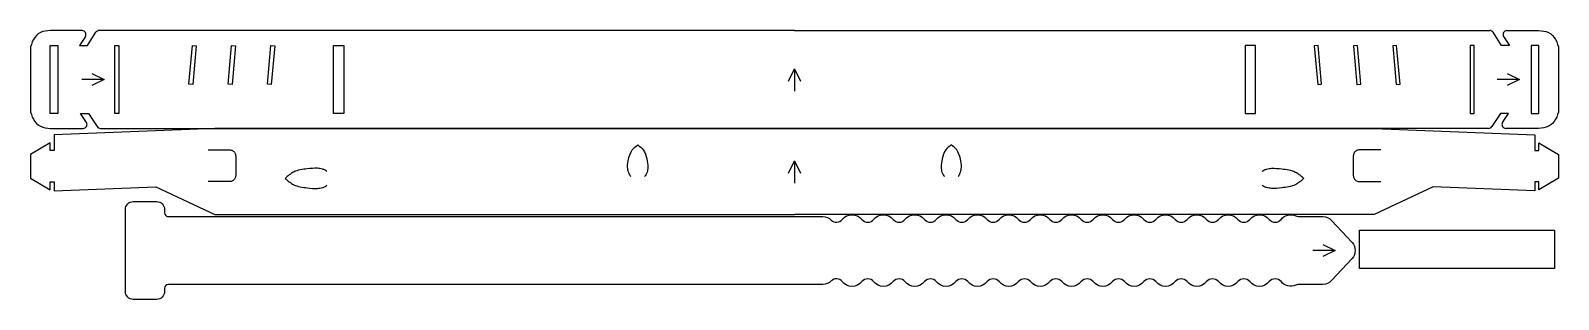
# Model space of a CAD drawing. Extents: x 0 to 580, y 51 to 153.
import ezdxf

# ---------------------------------------------------------------- set-up
doc = ezdxf.new("R2010")
doc.units = 0
doc.layers.add('Calque_1', color=7, linetype='CONTINUOUS')

msp = doc.modelspace()

# ---------------------------------------------------------------- linework, layer by layer
at = {"layer": 'Calque_1', "color": 7}
for points in [[(19.744173, 153.274364), (8.696923, 153.274364)], [(20.988092, 150.974602), (18.776312, 147.59246)], [(21.748908, 147.59246), (25.024649, 152.601554)], [(290.025549, 153.274364), (26.268571, 153.274364)], [(290.025549, 153.274364), (553.782527, 153.274364)], [(558.30219, 147.59246), (555.026449, 152.601554)], [(559.063006, 150.974602), (561.274786, 147.59246)], [(560.306925, 153.274364), (571.354175, 153.274364)], [(0.197599, 147.081354), (0.197599, 122.309941)], [(7.629081, 121.798835), (7.629081, 147.59246), (10.601678, 147.59246)], [(10.601678, 147.59246), (10.601678, 121.798835)], [(18.776312, 147.59246), (21.748908, 147.59246)], [(33.639285, 147.59246), (33.639285, 121.798835), (32.152987, 121.798835)], [(32.152987, 147.59246), (33.639285, 147.59246)], [(32.152987, 121.798835), (32.152987, 147.59246)], [(60.304171, 132.957013), (61.584603, 147.59246), (63.065246, 147.462924)], [(63.065246, 147.462924), (61.784814, 132.827477)], [(75.176421, 132.957052), (76.456857, 147.59246), (77.937497, 147.462924)], [(77.937497, 147.462924), (76.657065, 132.827516)], [(90.048274, 132.957052), (91.328707, 147.59246), (92.809346, 147.462924)], [(92.809346, 147.462924), (91.528914, 132.827516)], [(115.103802, 121.798835), (115.103806, 147.59246), (119.016918, 147.59246)], [(119.016918, 147.59246), (119.016918, 121.798835)], [(461.03418, 147.59246), (461.03418, 121.798835)], [(464.947292, 147.59246), (461.03418, 147.59246)], [(464.947296, 121.798835), (464.947292, 147.59246)], [(488.722391, 147.59246), (487.241752, 147.462924), (488.522184, 132.827516)], [(490.002823, 132.957052), (488.722391, 147.59246)], [(503.594241, 147.59246), (502.113601, 147.462924)], [(502.113601, 147.462924), (503.394033, 132.827516)], [(504.874677, 132.957052), (503.594241, 147.59246)], [(518.466495, 147.59246), (516.985852, 147.462924)], [(516.985852, 147.462924), (518.266284, 132.827477)], [(519.746927, 132.957013), (518.466495, 147.59246)], [(547.898111, 147.59246), (546.411813, 147.59246), (546.411813, 121.798835)], [(547.898111, 121.798835), (547.898111, 147.59246)], [(561.274786, 147.59246), (558.30219, 147.59246)], [(572.422016, 147.59246), (569.44942, 147.59246)], [(569.44942, 147.59246), (569.44942, 121.798835)], [(572.422016, 121.798835), (572.422016, 147.59246)], [(579.853499, 147.081354), (579.853499, 122.309941)], [(28.099486, 134.695756), (19.621482, 134.695756)], [(23.422316, 137.014299), (28.099486, 134.695742), (23.422316, 132.377185)], [(287.706962, 134.036863), (290.02552, 138.714033), (292.344077, 134.036863)], [(290.025506, 138.714033), (290.025506, 130.236029)], [(565.071097, 134.695756), (556.593094, 134.695756)], [(560.393927, 137.014299), (565.071097, 134.695742), (560.393927, 132.377185)], [(61.784814, 132.827477), (60.304171, 132.957013)], [(76.657065, 132.827516), (75.176421, 132.957052)], [(91.528914, 132.827516), (90.048274, 132.957052)], [(488.522184, 132.827516), (490.002823, 132.957052)], [(503.394033, 132.827516), (504.874677, 132.957052)], [(518.266284, 132.827477), (519.746927, 132.957013)], [(10.601678, 121.798835), (7.629081, 121.798835)], [(21.401972, 118.413979), (19.199051, 121.798835), (22.171643, 121.798835), (25.429829, 116.792494)], [(119.016918, 121.798835), (115.103802, 121.798835)], [(461.03418, 121.798835), (464.947296, 121.798835)], [(546.411813, 121.798835), (547.898111, 121.798835)], [(557.879455, 121.798835), (554.621269, 116.792494)], [(560.852047, 121.798835), (557.879455, 121.798835)], [(558.649126, 118.413979), (560.852047, 121.798835)], [(569.44942, 121.798835), (572.422016, 121.798835)], [(70.053564, 116.116887), (9.11538, 113.628443), (9.11538, 107.683259), (7.629081, 107.683259), (7.629081, 110.655831), (0.197599, 106.196972), (0.197595, 97.279176), (7.629081, 92.820277), (7.629081, 95.792889), (9.11538, 95.792889), (9.11538, 92.374411), (47.759108, 93.952442), (70.053564, 83.418351), (290.025549, 83.418351)], [(8.696919, 116.11693), (20.156259, 116.11693)], [(26.675545, 116.11693), (290.025549, 116.11693)], [(290.025549, 116.116887), (70.053564, 116.116887)], [(553.375553, 116.11693), (290.025549, 116.11693)], [(290.025549, 116.116887), (509.997534, 116.116887)], [(509.997534, 116.116887), (570.935718, 113.628443)], [(571.354179, 116.11693), (559.894838, 116.11693)], [(570.935718, 113.628443), (570.935718, 107.683259), (572.422016, 107.683259), (572.422016, 110.655831)], [(572.422016, 110.655831), (579.853499, 106.196972)], [(67.573926, 107.998881), (75.670555, 107.998881)], [(78.054988, 105.646148), (78.054988, 98.265209)], [(501.99611, 105.646148), (501.99611, 98.265209)], [(512.477172, 107.998881), (504.380543, 107.998881)], [(579.853499, 106.196972), (579.853503, 97.279176)], [(287.706962, 99.108835), (290.02552, 103.786005), (292.344077, 99.108835)], [(290.025506, 103.786005), (290.025506, 95.308001)], [(75.670555, 95.912437), (67.573926, 95.912437)], [(504.380543, 95.912437), (512.477172, 95.912437)], [(570.935718, 92.374411), (532.29199, 93.952442), (509.997534, 83.418351)], [(572.422016, 95.792889), (570.935718, 95.792889)], [(570.935718, 95.792889), (570.935718, 92.374411)], [(579.853503, 97.279176), (572.422016, 92.820277)], [(572.422016, 92.820277), (572.422016, 95.792889)], [(39.141979, 88.3537), (48.059762, 88.3537)], [(36.169385, 54.168878), (36.169385, 85.381088)], [(51.032357, 85.381088), (51.032357, 84.117735)], [(52.518654, 82.631449), (300.791476, 82.631449)], [(509.997534, 83.418351), (290.025549, 83.418351)], [(481.969523, 82.631449), (490.512946, 82.631449)], [(493.786433, 81.200099), (501.552992, 72.802493)], [(495.103866, 69.775699), (486.625863, 69.775699)], [(490.426696, 72.094243), (495.103866, 69.775685), (490.426696, 67.457128)], [(501.552992, 66.747474), (493.786433, 58.349867)], [(51.032357, 55.432232), (51.032357, 54.168878)], [(300.791476, 56.918518), (52.518654, 56.918518)], [(490.512946, 56.918518), (481.969523, 56.918518)], [(48.059762, 51.196266), (39.141979, 51.196266)]]:
    msp.add_lwpolyline(points, dxfattribs=at)
for points in [[(504.376969, 77.503103), (578.322196, 77.503103), (578.322196, 63.009842), (504.376969, 63.009842)], [(490.512946, 56.918518)]]:
    msp.add_lwpolyline(points, close=True, dxfattribs=at)
for points in [[(4.831745, 152.853391), (3.640863, 152.444923), (2.5363, 151.640098), (1.782591, 150.631649)], [(8.696923, 153.274364), (7.377972, 153.274364), (6.059021, 153.274364), (4.831745, 152.853391)], [(21.051479, 152.495181), (20.791823, 152.975234), (20.28995, 153.274361), (19.744173, 153.274364)], [(20.988092, 150.974602), (21.286801, 151.43138), (21.311135, 152.015127), (21.051479, 152.495181)], [(26.268571, 153.274364), (25.766963, 153.274368), (25.299191, 153.021361), (25.024649, 152.601554)], [(555.026449, 152.601554), (554.751907, 153.021361), (554.284135, 153.274368), (553.782527, 153.274364)], [(558.999619, 152.495181), (558.739963, 152.015127), (558.764297, 151.43138), (559.063006, 150.974602)], [(560.306925, 153.274364), (559.761148, 153.274361), (559.259275, 152.975234), (558.999619, 152.495181)], [(571.354175, 153.274364), (572.673126, 153.274364), (573.992077, 153.274364), (575.219353, 152.853391)], [(575.219353, 152.853391), (576.410235, 152.444923), (577.514798, 151.640098), (578.268507, 150.631649)], [(1.782591, 150.631649), (1.005844, 149.59237), (0.601721, 148.336881), (0.197599, 147.081354)], [(578.268507, 150.631649), (579.045254, 149.59237), (579.449377, 148.336881), (579.853499, 147.081354)], [(0.197599, 122.309941), (0.601721, 121.054453), (1.005844, 119.798925), (1.782591, 118.759645)], [(579.853499, 122.309941), (579.449377, 121.054453), (579.045254, 119.798925), (578.268507, 118.759645)], [(1.782591, 118.759645), (2.5363, 117.751197), (3.640863, 116.946372), (4.831745, 116.537904)], [(4.831745, 116.537904), (6.059017, 116.11693), (7.377968, 116.11693), (8.696919, 116.11693)], [(20.156259, 116.11693), (20.70146, 116.116925), (21.202903, 116.415419), (21.462811, 116.89468)], [(21.462811, 116.89468), (21.722719, 117.373941), (21.69937, 117.957035), (21.401972, 118.413979)], [(25.429829, 116.792494), (25.704078, 116.371105), (26.172771, 116.116928), (26.675545, 116.11693)], [(553.375553, 116.11693), (553.878326, 116.116928), (554.34702, 116.371105), (554.621269, 116.792494)], [(558.649126, 118.413979), (558.351728, 117.957035), (558.328379, 117.373941), (558.588287, 116.89468)], [(558.588287, 116.89468), (558.848195, 116.415419), (559.349638, 116.116925), (559.894838, 116.11693)], [(575.219353, 116.537904), (573.992081, 116.11693), (572.67313, 116.11693), (571.354179, 116.11693)], [(578.268507, 118.759645), (577.514798, 117.751197), (576.410235, 116.946372), (575.219353, 116.537904)], [(75.670555, 107.998881), (76.08668, 107.937023), (76.502808, 107.875164), (76.869993, 107.684399)], [(76.869993, 107.684399), (77.225475, 107.499729), (77.535084, 107.194253), (77.724501, 106.841272)], [(77.724501, 106.841272), (77.920154, 106.476651), (77.987573, 106.06138), (78.054988, 105.646148)], [(226.71301, 101.379784), (226.67109, 102.432002), (226.861116, 103.471911), (227.104522, 104.522202)], [(227.104522, 104.522202), (227.391, 105.758303), (227.751421, 107.008757), (228.481815, 107.985353)], [(228.481815, 107.985353), (229.031916, 108.720887), (229.791878, 109.301048), (230.551841, 109.881209)], [(230.551841, 109.881209), (231.311803, 109.301048), (232.07177, 108.720887), (232.621867, 107.985353)], [(232.621867, 107.985353), (233.352261, 107.008757), (233.712682, 105.758303), (233.99916, 104.522202)], [(233.99916, 104.522202), (234.242566, 103.471911), (234.432592, 102.432002), (234.390671, 101.379784)], [(346.051938, 104.522202), (345.808532, 103.471911), (345.618506, 102.432002), (345.660427, 101.379784)], [(347.429231, 107.985353), (346.698837, 107.008757), (346.338416, 105.758303), (346.051938, 104.522202)], [(349.499257, 109.881209), (348.739295, 109.301048), (347.979328, 108.720887), (347.429231, 107.985353)], [(351.569283, 107.985353), (351.019182, 108.720887), (350.259219, 109.301048), (349.499257, 109.881209)], [(352.946576, 104.522202), (352.660098, 105.758303), (352.299677, 107.008757), (351.569283, 107.985353)], [(353.338088, 101.379784), (353.380008, 102.432002), (353.189982, 103.471911), (352.946576, 104.522202)], [(502.326597, 106.841272), (502.130944, 106.476651), (502.063525, 106.06138), (501.99611, 105.646148)], [(503.181105, 107.684399), (502.825623, 107.499729), (502.516014, 107.194253), (502.326597, 106.841272)], [(504.380543, 107.998881), (503.964418, 107.937023), (503.548289, 107.875164), (503.181105, 107.684399)], [(100.033759, 99.576893), (98.849213, 98.987923), (97.823882, 98.075073), (96.798551, 97.162263)], [(105.137048, 100.762265), (103.376506, 100.560252), (101.571054, 100.341291), (100.033759, 99.576893)], [(109.08031, 100.97749), (107.765634, 101.057202), (106.4641, 100.914531), (105.137048, 100.762265)], [(110.90564, 100.668042), (110.315856, 100.853892), (109.696638, 100.940131), (109.08031, 100.97749)], [(111.955306, 100.211047), (111.623788, 100.400121), (111.270344, 100.553135), (110.90564, 100.668042)], [(112.651444, 99.763254), (112.423217, 99.918823), (112.194995, 100.074353), (111.955306, 100.211047)], [(227.034547, 99.556562), (226.841308, 100.145296), (226.737518, 100.764624), (226.71301, 101.379784)], [(227.498455, 98.509928), (227.307737, 98.840179), (227.154044, 99.192492), (227.034547, 99.556562)], [(234.069135, 99.556562), (233.949638, 99.192492), (233.795945, 98.840179), (233.605226, 98.509928)], [(234.390671, 101.379784), (234.366172, 100.764624), (234.262374, 100.145296), (234.069135, 99.556562)], [(345.660427, 101.379784), (345.684926, 100.764624), (345.788724, 100.145296), (345.981963, 99.556562)], [(345.981963, 99.556562), (346.10146, 99.192492), (346.255153, 98.840179), (346.445872, 98.509928)], [(352.552643, 98.509928), (352.743361, 98.840179), (352.897054, 99.192492), (353.016551, 99.556562)], [(353.016551, 99.556562), (353.20979, 100.145296), (353.31358, 100.764624), (353.338088, 101.379784)], [(467.399654, 99.763254), (467.627881, 99.918823), (467.856103, 100.074353), (468.095792, 100.211047)], [(468.095792, 100.211047), (468.42731, 100.400121), (468.780754, 100.553135), (469.145458, 100.668042)], [(469.145458, 100.668042), (469.735242, 100.853892), (470.35446, 100.940131), (470.970788, 100.97749)], [(470.970788, 100.97749), (472.285464, 101.057202), (473.586998, 100.914531), (474.91405, 100.762265)], [(474.91405, 100.762265), (476.674592, 100.560252), (478.480044, 100.341291), (480.017339, 99.576893)], [(480.017339, 99.576893), (481.201885, 98.987923), (482.227216, 98.075073), (483.252547, 97.162263)], [(76.869993, 96.226919), (76.502808, 96.036153), (76.08668, 95.974295), (75.670555, 95.912437)], [(77.724501, 97.070085), (77.535084, 96.717104), (77.225475, 96.411589), (76.869993, 96.226919)], [(78.054988, 98.265209), (77.987573, 97.849938), (77.920154, 97.434666), (77.724501, 97.070085)], [(96.798551, 97.162263), (97.823882, 96.249413), (98.849213, 95.336602), (100.033759, 94.747593)], [(100.033759, 94.747593), (101.571054, 93.983234), (103.376506, 93.764273), (105.137048, 93.562221)], [(105.137048, 93.562221), (106.4641, 93.409955), (107.765634, 93.267284), (109.08031, 93.346996)], [(109.08031, 93.346996), (109.696638, 93.384354), (110.315856, 93.470633), (110.90564, 93.656483)], [(110.90564, 93.656483), (111.270344, 93.77139), (111.623788, 93.924404), (111.955306, 94.113439)], [(111.955306, 94.113439), (112.194995, 94.250132), (112.423217, 94.405702), (112.651444, 94.561232)], [(227.950822, 97.816787), (227.793581, 98.043967), (227.636344, 98.271187), (227.498455, 98.509928)], [(233.605226, 98.509928), (233.467337, 98.271187), (233.310101, 98.043967), (233.15286, 97.816787)], [(346.445872, 98.509928), (346.583761, 98.271187), (346.740997, 98.043967), (346.898238, 97.816787)], [(352.100276, 97.816787), (352.257517, 98.043967), (352.414754, 98.271187), (352.552643, 98.509928)], [(468.095792, 94.113439), (467.856103, 94.250132), (467.627881, 94.405702), (467.399654, 94.561232)], [(469.145458, 93.656483), (468.780754, 93.77139), (468.42731, 93.924404), (468.095792, 94.113439)], [(470.970788, 93.346996), (470.35446, 93.384354), (469.735242, 93.470633), (469.145458, 93.656483)], [(474.91405, 93.562221), (473.586998, 93.409955), (472.285464, 93.267284), (470.970788, 93.346996)], [(480.017339, 94.747593), (478.480044, 93.983234), (476.674592, 93.764273), (474.91405, 93.562221)], [(483.252547, 97.162263), (482.227216, 96.249413), (481.201885, 95.336602), (480.017339, 94.747593)], [(501.99611, 98.265209), (502.063525, 97.849938), (502.130944, 97.434666), (502.326597, 97.070085)], [(502.326597, 97.070085), (502.516014, 96.717104), (502.825623, 96.411589), (503.181105, 96.226919)], [(503.181105, 96.226919), (503.548289, 96.036153), (503.964418, 95.974295), (504.380543, 95.912437)], [(36.169385, 85.381088), (36.16938, 86.169473), (36.482561, 86.925568), (37.040031, 87.483041)], [(37.040031, 87.483041), (37.597501, 88.040515), (38.353595, 88.3537), (39.141979, 88.3537)], [(48.059762, 88.3537), (48.848146, 88.353701), (49.60424, 88.040515), (50.16171, 87.483042)], [(50.16171, 87.483042), (50.719181, 86.925568), (51.032362, 86.169473), (51.032357, 85.381088)], [(51.032357, 84.117735), (51.032363, 83.29688), (51.697799, 82.631449), (52.518654, 82.631449)], [(300.791476, 82.631449), (301.964355, 82.631455), (303.090007, 82.169335), (303.92455, 81.345209)], [(303.92455, 81.345209), (304.500272, 80.776657), (305.290051, 80.478849), (306.097833, 80.525712)], [(306.097833, 80.525712), (306.905615, 80.572575), (307.655656, 80.959715), (308.161769, 81.591029)], [(308.161769, 81.591029), (309.065616, 82.718488), (310.432485, 83.374586), (311.877513, 83.374586)], [(311.877513, 83.374586), (313.32254, 83.374586), (314.68941, 82.718488), (315.593256, 81.591029)], [(315.593256, 81.591029), (316.135564, 80.914554), (316.955685, 80.520895), (317.822701, 80.520895)], [(317.822701, 80.520895), (318.689717, 80.520895), (319.509839, 80.914554), (320.052147, 81.591029)], [(320.052147, 81.591029), (320.955993, 82.718488), (322.322863, 83.374586), (323.76789, 83.374586)], [(323.76789, 83.374586), (325.212917, 83.374586), (326.579787, 82.718488), (327.483633, 81.591029)], [(327.483633, 81.591029), (328.025941, 80.914554), (328.846063, 80.520895), (329.713079, 80.520895)], [(329.713079, 80.520895), (330.580095, 80.520895), (331.400216, 80.914554), (331.942524, 81.591029)], [(331.942524, 81.591029), (332.84637, 82.718488), (334.21324, 83.374586), (335.658267, 83.374586)], [(335.658267, 83.374586), (337.103295, 83.374586), (338.470164, 82.718488), (339.374011, 81.591029)], [(339.374011, 81.591029), (339.916319, 80.914552), (340.736441, 80.520893), (341.603458, 80.520893)], [(341.603458, 80.520893), (342.470475, 80.520893), (343.290597, 80.914552), (343.832905, 81.591029)], [(343.832905, 81.591029), (344.736752, 82.718487), (346.10362, 83.374584), (347.548647, 83.374584)], [(347.548647, 83.374584), (348.993673, 83.374584), (350.360542, 82.718487), (351.264388, 81.591029)], [(351.264388, 81.591029), (351.806696, 80.914552), (352.626818, 80.520893), (353.493835, 80.520893)], [(353.493835, 80.520893), (354.360852, 80.520893), (355.180975, 80.914552), (355.723283, 81.591029)], [(355.723283, 81.591029), (356.627129, 82.718487), (357.993998, 83.374584), (359.439024, 83.374584)], [(359.439024, 83.374584), (360.88405, 83.374584), (362.250919, 82.718487), (363.154765, 81.591029)], [(363.154765, 81.591029), (363.697073, 80.914552), (364.517196, 80.520893), (365.384213, 80.520893)], [(365.384213, 80.520893), (366.25123, 80.520893), (367.071352, 80.914552), (367.61366, 81.591029)], [(367.61366, 81.591029), (368.517506, 82.718487), (369.884375, 83.374584), (371.329401, 83.374584)], [(371.329401, 83.374584), (372.774428, 83.374584), (374.141296, 82.718487), (375.045143, 81.591029)], [(375.045143, 81.591029), (375.587451, 80.914552), (376.407573, 80.520893), (377.27459, 80.520893)], [(377.27459, 80.520893), (378.141607, 80.520893), (378.961729, 80.914552), (379.504037, 81.591029)], [(379.504037, 81.591029), (380.407884, 82.718487), (381.774752, 83.374584), (383.219779, 83.374584)], [(383.219779, 83.374584), (384.664805, 83.374584), (386.031674, 82.718487), (386.93552, 81.591029)], [(386.93552, 81.591029), (387.477828, 80.914552), (388.29795, 80.520893), (389.164967, 80.520893)], [(389.164967, 80.520893), (390.031984, 80.520893), (390.852107, 80.914552), (391.394415, 81.591029)], [(391.394415, 81.591029), (392.298261, 82.718487), (393.66513, 83.374584), (395.110156, 83.374584)], [(395.110156, 83.374584), (396.555182, 83.374584), (397.922051, 82.718487), (398.825897, 81.591029)], [(398.825897, 81.591029), (399.368205, 80.914552), (400.188328, 80.520893), (401.055345, 80.520893)], [(401.055345, 80.520893), (401.922362, 80.520893), (402.742484, 80.914552), (403.284792, 81.591029)], [(403.284792, 81.591029), (404.188638, 82.718488), (405.555508, 83.374586), (407.000535, 83.374586)], [(407.000535, 83.374586), (408.445563, 83.374586), (409.812432, 82.718488), (410.716279, 81.591029)], [(410.716279, 81.591029), (411.258587, 80.914554), (412.078708, 80.520895), (412.945724, 80.520895)], [(412.945724, 80.520895), (413.81274, 80.520895), (414.632861, 80.914554), (415.175169, 81.591029)], [(415.175169, 81.591029), (416.079016, 82.718487), (417.445884, 83.374584), (418.890911, 83.374584)], [(418.890911, 83.374584), (420.335937, 83.374584), (421.702806, 82.718487), (422.606652, 81.591029)], [(422.606652, 81.591029), (423.14896, 80.914552), (423.969082, 80.520893), (424.836099, 80.520893)], [(424.836099, 80.520893), (425.703116, 80.520893), (426.523239, 80.914552), (427.065547, 81.591029)], [(427.065547, 81.591029), (427.969393, 82.71849), (429.336264, 83.374588), (430.781292, 83.374588)], [(430.781292, 83.374588), (432.22632, 83.374588), (433.593191, 82.71849), (434.497037, 81.591029)], [(434.497037, 81.591029), (435.039345, 80.914551), (435.859468, 80.520891), (436.726486, 80.520891)], [(436.726486, 80.520891), (437.593505, 80.520891), (438.413628, 80.914551), (438.955936, 81.591029)], [(438.955936, 81.591029), (439.859782, 82.718483), (441.226648, 83.374576), (442.671671, 83.374576)], [(442.671671, 83.374576), (444.116694, 83.374576), (445.48356, 82.718483), (446.387407, 81.591029)], [(446.387407, 81.591029), (446.929715, 80.914551), (447.749838, 80.520891), (448.616856, 80.520891)], [(448.616856, 80.520891), (449.483874, 80.520891), (450.303997, 80.914551), (450.846305, 81.591029)], [(450.846305, 81.591029), (451.750152, 82.718483), (453.117018, 83.374576), (454.562041, 83.374576)], [(454.562041, 83.374576), (456.007064, 83.374576), (457.373929, 82.718483), (458.277776, 81.591029)], [(458.277776, 81.591029), (458.820084, 80.914551), (459.640207, 80.520891), (460.507225, 80.520891)], [(460.507225, 80.520891), (461.374244, 80.520891), (462.194367, 80.914551), (462.736675, 81.591029)], [(462.736675, 81.591029), (463.640521, 82.718483), (465.007387, 83.374576), (466.45241, 83.374576)], [(466.45241, 83.374576), (467.897433, 83.374576), (469.264299, 82.718483), (470.168146, 81.591029)], [(470.168146, 81.591029), (470.710454, 80.914551), (471.530577, 80.520891), (472.397595, 80.520891)], [(472.397595, 80.520891), (473.264613, 80.520891), (474.084736, 80.914551), (474.627044, 81.591029)], [(474.627044, 81.591029), (475.964483, 83.259363), (478.249905, 83.831771), (480.215827, 82.9908)], [(480.215827, 82.9908), (480.770089, 82.753697), (481.366676, 82.63145), (481.969523, 82.631449)], [(490.512946, 82.631449), (491.755916, 82.63145), (492.942469, 82.112623), (493.786433, 81.200099)], [(501.552992, 72.802493), (503.133494, 71.093564), (503.133494, 68.456402), (501.552992, 66.747474)], [(303.92455, 58.204758), (303.090007, 57.380632), (301.964355, 56.918512), (300.791476, 56.918518)], [(306.097833, 59.024255), (305.290051, 59.071118), (304.500272, 58.77331), (303.92455, 58.204758)], [(308.161769, 57.958938), (307.655656, 58.590252), (306.905615, 58.977392), (306.097833, 59.024255)], [(317.822701, 59.029071), (316.955685, 59.029071), (316.135564, 58.635413), (315.593256, 57.958938)], [(320.052147, 57.958938), (319.509839, 58.635413), (318.689717, 59.029071), (317.822701, 59.029071)], [(329.713079, 59.029071), (328.846063, 59.029071), (328.025941, 58.635413), (327.483633, 57.958938)], [(331.942524, 57.958938), (331.400216, 58.635413), (330.580095, 59.029071), (329.713079, 59.029071)], [(341.603458, 59.029074), (340.736441, 59.029074), (339.916319, 58.635415), (339.374011, 57.958938)], [(343.832905, 57.958938), (343.290597, 58.635415), (342.470475, 59.029074), (341.603458, 59.029074)], [(353.493835, 59.029074), (352.626818, 59.029074), (351.806696, 58.635415), (351.264388, 57.958938)], [(355.723283, 57.958938), (355.180975, 58.635415), (354.360852, 59.029074), (353.493835, 59.029074)], [(365.384213, 59.029074), (364.517196, 59.029074), (363.697073, 58.635415), (363.154765, 57.958938)], [(367.61366, 57.958938), (367.071352, 58.635415), (366.25123, 59.029074), (365.384213, 59.029074)], [(377.27459, 59.029074), (376.407573, 59.029074), (375.587451, 58.635415), (375.045143, 57.958938)], [(379.504037, 57.958938), (378.961729, 58.635415), (378.141607, 59.029074), (377.27459, 59.029074)], [(389.164967, 59.029074), (388.29795, 59.029074), (387.477828, 58.635415), (386.93552, 57.958938)], [(391.394415, 57.958938), (390.852107, 58.635415), (390.031984, 59.029074), (389.164967, 59.029074)], [(401.055345, 59.029074), (400.188328, 59.029074), (399.368205, 58.635415), (398.825897, 57.958938)], [(403.284792, 57.958938), (402.742484, 58.635415), (401.922362, 59.029074), (401.055345, 59.029074)], [(412.945724, 59.029071), (412.078708, 59.029071), (411.258587, 58.635413), (410.716279, 57.958938)], [(415.175169, 57.958938), (414.632861, 58.635413), (413.81274, 59.029071), (412.945724, 59.029071)], [(424.836099, 59.029074), (423.969082, 59.029074), (423.14896, 58.635415), (422.606652, 57.958938)], [(427.065547, 57.958938), (426.523239, 58.635415), (425.703116, 59.029074), (424.836099, 59.029074)], [(436.726486, 59.029076), (435.859468, 59.029076), (435.039345, 58.635416), (434.497037, 57.958938)], [(438.955936, 57.958938), (438.413628, 58.635416), (437.593505, 59.029076), (436.726486, 59.029076)], [(448.616856, 59.029076), (447.749838, 59.029076), (446.929715, 58.635416), (446.387407, 57.958938)], [(450.846305, 57.958938), (450.303997, 58.635416), (449.483874, 59.029076), (448.616856, 59.029076)], [(460.507225, 59.029076), (459.640207, 59.029076), (458.820084, 58.635416), (458.277776, 57.958938)], [(462.736675, 57.958938), (462.194367, 58.635416), (461.374244, 59.029076), (460.507225, 59.029076)], [(472.397595, 59.029076), (471.530577, 59.029076), (470.710454, 58.635416), (470.168146, 57.958938)], [(474.627044, 57.958938), (474.084736, 58.635416), (473.264613, 59.029076), (472.397595, 59.029076)], [(493.786433, 58.349867), (492.942469, 57.437344), (491.755916, 56.918517), (490.512946, 56.918518)], [(37.040031, 52.066925), (36.482561, 52.624399), (36.16938, 53.380494), (36.169385, 54.168878)], [(51.032357, 54.168878), (51.032362, 53.380494), (50.719181, 52.624399), (50.16171, 52.066925)], [(52.518654, 56.918518), (51.697799, 56.918518), (51.032363, 56.253087), (51.032357, 55.432232)], [(311.877513, 56.175381), (310.432485, 56.175381), (309.065616, 56.831478), (308.161769, 57.958938)], [(315.593256, 57.958938), (314.68941, 56.831478), (313.32254, 56.175381), (311.877513, 56.175381)], [(323.76789, 56.175381), (322.322863, 56.175381), (320.955993, 56.831478), (320.052147, 57.958938)], [(327.483633, 57.958938), (326.579787, 56.831478), (325.212917, 56.175381), (323.76789, 56.175381)], [(335.658267, 56.175381), (334.21324, 56.175381), (332.84637, 56.831478), (331.942524, 57.958938)], [(339.374011, 57.958938), (338.470164, 56.831478), (337.103295, 56.175381), (335.658267, 56.175381)], [(347.548647, 56.175383), (346.10362, 56.175383), (344.736752, 56.83148), (343.832905, 57.958938)], [(351.264388, 57.958938), (350.360542, 56.83148), (348.993673, 56.175383), (347.548647, 56.175383)], [(359.439024, 56.175383), (357.993998, 56.175383), (356.627129, 56.83148), (355.723283, 57.958938)], [(363.154765, 57.958938), (362.250919, 56.83148), (360.88405, 56.175383), (359.439024, 56.175383)], [(371.329401, 56.175383), (369.884375, 56.175383), (368.517506, 56.83148), (367.61366, 57.958938)], [(375.045143, 57.958938), (374.141296, 56.83148), (372.774428, 56.175383), (371.329401, 56.175383)], [(383.219779, 56.175383), (381.774752, 56.175383), (380.407884, 56.83148), (379.504037, 57.958938)], [(386.93552, 57.958938), (386.031674, 56.83148), (384.664805, 56.175383), (383.219779, 56.175383)], [(395.110156, 56.175383), (393.66513, 56.175383), (392.298261, 56.83148), (391.394415, 57.958938)], [(398.825897, 57.958938), (397.922051, 56.83148), (396.555182, 56.175383), (395.110156, 56.175383)], [(407.000535, 56.175381), (405.555508, 56.175381), (404.188638, 56.831478), (403.284792, 57.958938)], [(410.716279, 57.958938), (409.812432, 56.831478), (408.445563, 56.175381), (407.000535, 56.175381)], [(418.890911, 56.175383), (417.445884, 56.175383), (416.079016, 56.83148), (415.175169, 57.958938)], [(422.606652, 57.958938), (421.702806, 56.83148), (420.335937, 56.175383), (418.890911, 56.175383)], [(430.781292, 56.175378), (429.336264, 56.175378), (427.969393, 56.831477), (427.065547, 57.958938)], [(434.497037, 57.958938), (433.593191, 56.831477), (432.22632, 56.175378), (430.781292, 56.175378)], [(442.671671, 56.175391), (441.226648, 56.175391), (439.859782, 56.831484), (438.955936, 57.958938)], [(446.387407, 57.958938), (445.48356, 56.831484), (444.116694, 56.175391), (442.671671, 56.175391)], [(454.562041, 56.175391), (453.117018, 56.175391), (451.750152, 56.831484), (450.846305, 57.958938)], [(458.277776, 57.958938), (457.373929, 56.831484), (456.007064, 56.175391), (454.562041, 56.175391)], [(466.45241, 56.175391), (465.007387, 56.175391), (463.640521, 56.831484), (462.736675, 57.958938)], [(470.168146, 57.958938), (469.264299, 56.831484), (467.897433, 56.175391), (466.45241, 56.175391)], [(480.215827, 56.559167), (478.249905, 55.718196), (475.964483, 56.290604), (474.627044, 57.958938)], [(481.969523, 56.918518), (481.366676, 56.918517), (480.770089, 56.79627), (480.215827, 56.559167)], [(39.141979, 51.196266), (38.353595, 51.196266), (37.597501, 51.509452), (37.040031, 52.066925)], [(50.16171, 52.066925), (49.60424, 51.509452), (48.848146, 51.196266), (48.059762, 51.196266)]]:
    msp.add_open_spline(points, degree=3, dxfattribs=at)

doc.saveas('drawing.dxf')
